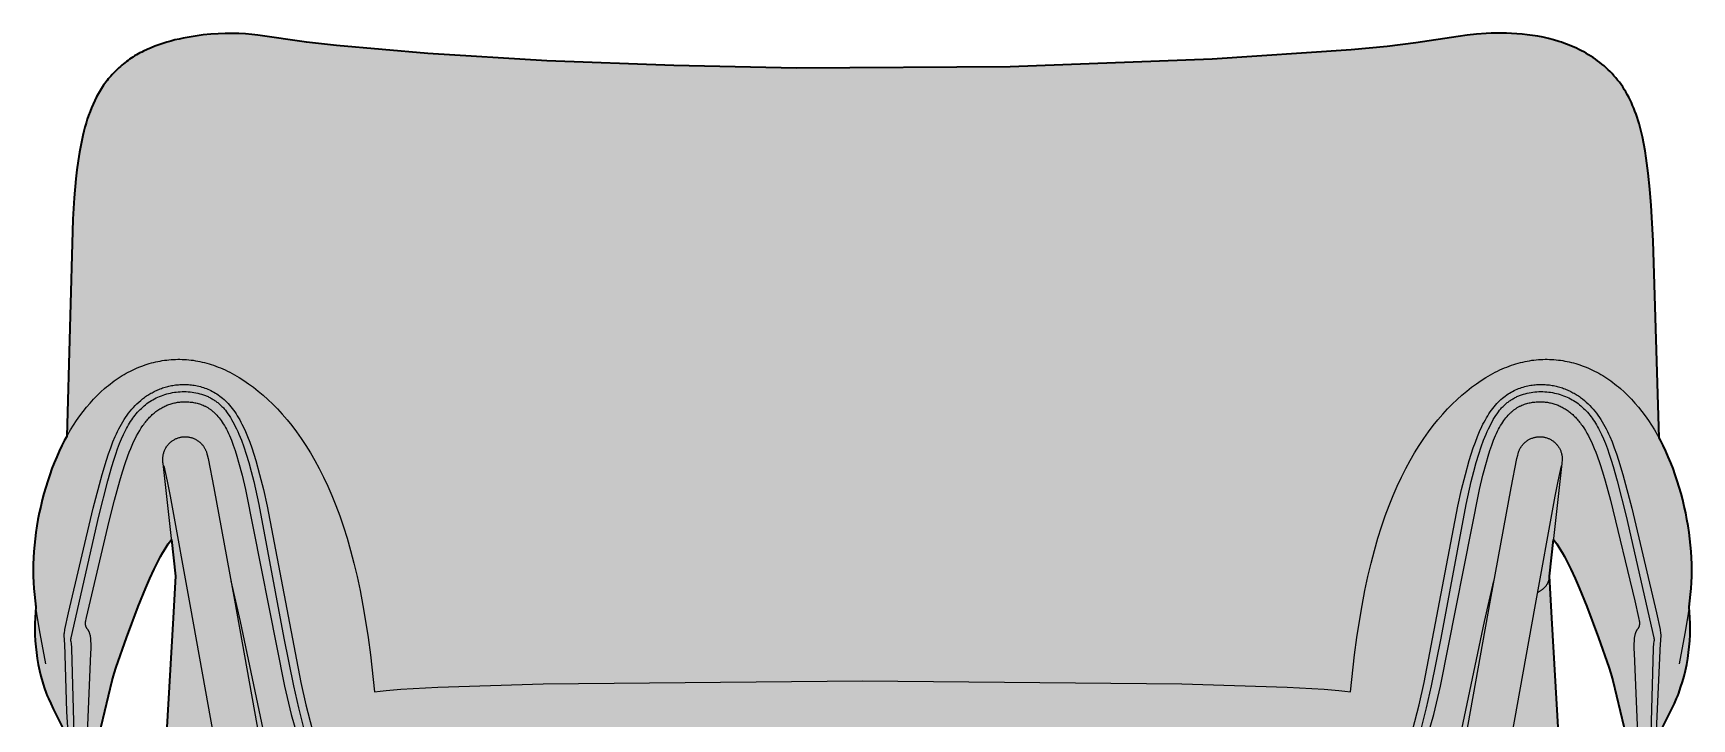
# Model space of a CAD drawing. Header units: millimetres. Extents: x 0 to 2358, y -1186 to 768.
# Drawn here: x 35 to 964, y 384 to 768 of the extents above; entities that cross this region are included whole.
import ezdxf

# ---------------------------------------------------------------- set-up
doc = ezdxf.new("R2010")
doc.units = ezdxf.units.MM
doc.layers.add('Blocks', color=7, linetype='Continuous')
doc.layers.add('Blocks$Fill', color=7, linetype='Continuous', true_color=0xffffff)
doc.layers.add('Blocks$Inner', color=7, linetype='Continuous', lineweight=25, true_color=0x007f00)
doc.layers.add('Blocks$Outline', color=7, linetype='Continuous', lineweight=35, true_color=0xff3f3f)

# ---------------------------------------------------------------- blocks, each defined once
blk = doc.blocks.new('Wrap Lounge Chair Front')
at = {"layer": 'Blocks$Fill'}
h = blk.add_hatch(color=256, dxfattribs=at)
h.paths.add_polyline_path([(114.59, 463.89), (87.6, 0), (112.64, 0), (122.18, 164.5), (140.12, 167.16), (136.31, 0), (161.32, 0), (165.21, 170.87), (499.17, 220.27), (833.14, 170.87), (837.03, 0), (862.03, 0), (858.23, 167.16), (876.16, 164.5), (885.7, 0), (910.74, 0), (885.39, 437.2), (883.75, 463.89), (886.05, 484.47), (887.25, 482.93), (887.86, 482.08), (888.47, 481.2), (889.08, 480.27), (889.69, 479.29), (890.92, 477.24), (892.15, 475.04), (893.38, 472.73), (895.81, 467.82), (898.19, 462.65), (900.48, 457.35), (904.71, 446.96), (911.3, 429.46), (916.97, 413.04), (918.11, 409.42), (919.21, 405.49), (929.51, 362.62), (930.7, 358.19), (931.25, 356.33), (931.54, 355.45), (931.7, 355.02), (931.85, 354.62), (932.02, 354.23), (932.11, 354.04), (932.19, 353.86), (932.28, 353.68), (932.37, 353.51), (932.47, 353.35), (932.56, 353.19), (932.66, 353.04), (932.76, 352.89), (932.81, 352.82), (932.86, 352.76), (932.92, 352.69), (932.97, 352.63), (933.02, 352.56), (933.08, 352.5), (933.13, 352.45), (933.19, 352.39), (933.25, 352.34), (933.3, 352.29), (933.36, 352.24), (933.42, 352.19), (933.48, 352.14), (933.54, 352.1), (933.6, 352.06), (933.66, 352.02), (933.73, 351.99), (933.79, 351.95), (933.85, 351.92), (933.92, 351.89), (933.98, 351.86), (934.05, 351.83), (934.12, 351.81), (934.18, 351.79), (934.25, 351.77), (934.32, 351.75), (934.39, 351.73), (934.46, 351.71), (934.53, 351.7), (934.6, 351.69), (934.67, 351.68), (934.74, 351.67), (934.81, 351.66), (934.89, 351.65), (934.96, 351.65), (935.03, 351.64), (935.11, 351.64), (935.18, 351.64), (935.33, 351.64), (935.48, 351.65), (935.64, 351.66), (935.79, 351.67), (935.94, 351.69), (936.1, 351.71), (936.26, 351.74), (936.57, 351.8), (936.89, 351.87), (938.17, 352.2), (939.41, 352.53), (939.71, 352.62), (940, 352.71), (940.27, 352.81), (940.41, 352.86), (940.54, 352.91), (940.67, 352.97), (940.8, 353.03), (940.92, 353.09), (941.04, 353.15), (941.16, 353.22), (941.27, 353.29), (941.32, 353.32), (941.38, 353.36), (941.43, 353.4), (941.48, 353.43), (941.53, 353.47), (941.58, 353.51), (941.63, 353.55), (941.68, 353.6), (941.73, 353.64), (941.77, 353.68), (941.82, 353.73), (941.86, 353.77), (941.9, 353.82), (941.94, 353.87), (941.98, 353.92), (942.02, 353.97), (942.06, 354.02), (942.09, 354.07), (942.13, 354.12), (942.16, 354.18), (942.19, 354.23), (942.22, 354.29), (942.25, 354.35), (942.28, 354.41), (942.31, 354.47), (942.33, 354.53), (942.36, 354.6), (942.38, 354.66), (942.4, 354.73), (942.42, 354.8), (942.44, 354.87), (942.46, 354.95), (942.5, 355.1), (942.53, 355.26), (942.56, 355.43), (942.59, 355.6), (942.61, 355.79), (942.63, 355.99), (942.67, 356.42), (942.7, 356.89), (943.35, 371.31), (953.72, 392.54), (954.99, 395.45), (955.59, 396.93), (956.17, 398.44), (957.26, 401.53), (958.27, 404.68), (959.17, 407.9), (959.97, 411.16), (960.67, 414.46), (961.26, 417.78), (961.73, 421.12), (962.09, 424.45), (962.34, 427.77), (962.49, 431.06), (962.55, 434.32), (962.53, 437.52), (962.43, 440.66), (962.26, 443.73), (962.03, 446.7), (962.82, 453.65), (963.11, 457.07), (963.32, 460.48), (963.46, 463.87), (963.51, 467.28), (963.48, 470.71), (963.36, 474.17), (963.15, 477.68), (962.86, 481.24), (962.47, 484.83), (962, 488.44), (961.45, 492.08), (960.81, 495.72), (960.1, 499.36), (959.3, 503), (958.43, 506.62), (957.49, 510.21), (956.47, 513.77), (955.38, 517.29), (954.22, 520.76), (953, 524.17), (951.7, 527.51), (950.34, 530.78), (948.92, 533.96), (947.44, 537.06), (945.9, 540.07), (945.18, 541.38), (940.69, 671.63), (939.97, 680.78), (939.09, 689.6), (937.99, 698.07), (937.35, 702.15), (936.62, 706.14), (935.82, 710.01), (934.93, 713.77), (933.95, 717.42), (933.42, 719.19), (932.86, 720.94), (932.28, 722.65), (931.67, 724.33), (931.04, 725.98), (930.37, 727.59), (929.67, 729.18), (928.94, 730.72), (928.18, 732.23), (927.39, 733.71), (926.57, 735.15), (925.71, 736.55), (924.82, 737.92), (923.9, 739.25), (922.95, 740.54), (921.97, 741.81), (920.96, 743.03), (919.93, 744.23), (918.87, 745.39), (917.78, 746.51), (916.67, 747.6), (915.53, 748.66), (914.37, 749.69), (913.19, 750.69), (911.99, 751.65), (910.76, 752.58), (909.52, 753.48), (908.25, 754.35), (906.97, 755.19), (905.67, 756), (904.36, 756.78), (903.03, 757.53), (901.68, 758.25), (900.32, 758.94), (898.95, 759.6), (897.56, 760.23), (896.16, 760.84), (894.76, 761.41), (893.34, 761.96), (891.91, 762.49), (890.48, 762.98), (889.04, 763.45), (886.13, 764.31), (883.21, 765.07), (880.27, 765.74), (877.32, 766.31), (874.36, 766.79), (871.41, 767.19), (868.46, 767.51), (865.52, 767.75), (862.59, 767.93), (859.69, 768.03), (856.81, 768.07), (853.96, 768.05), (851.14, 767.98), (848.37, 767.86), (842.97, 767.47), (837.76, 766.93), (832.6, 766.26), (792.98, 760.67), (772.72, 758.71), (695.02, 753.55), (581.9, 749.21), (462.14, 748.52), (393.45, 749.87), (322.38, 752.61), (255.88, 756.72), (204.69, 761.1), (187.95, 763), (157.18, 767.35), (153.63, 767.66), (149.98, 767.86), (146.23, 767.95), (142.37, 767.93), (138.39, 767.78), (134.27, 767.5), (130.01, 767.07), (125.6, 766.48), (121.09, 765.73), (118.81, 765.28), (116.53, 764.79), (114.24, 764.26), (111.95, 763.67), (109.68, 763.03), (107.42, 762.34), (105.19, 761.59), (102.98, 760.79), (100.81, 759.93), (98.68, 759.01), (96.6, 758.03), (95.58, 757.51), (94.57, 756.98), (93.58, 756.44), (92.6, 755.88), (91.64, 755.3), (90.69, 754.71), (89.76, 754.1), (88.84, 753.48), (87.94, 752.84), (87.06, 752.19), (86.18, 751.52), (85.33, 750.84), (84.49, 750.14), (83.66, 749.43), (82.85, 748.71), (82.05, 747.97), (81.27, 747.21), (80.5, 746.44), (79.75, 745.66), (79.02, 744.87), (78.3, 744.06), (77.59, 743.24), (76.9, 742.4), (76.22, 741.55), (75.56, 740.69), (74.92, 739.81), (74.29, 738.93), (73.68, 738.03), (73.08, 737.11), (72.49, 736.19), (71.93, 735.25), (71.37, 734.3), (70.31, 732.37), (69.31, 730.39), (68.37, 728.36), (67.49, 726.3), (66.66, 724.19), (65.88, 722.04), (65.15, 719.86), (64.47, 717.64), (63.83, 715.4), (63.23, 713.12), (62.68, 710.81), (61.67, 706.12), (60.8, 701.35), (60.03, 696.51), (59.35, 691.6), (58.76, 686.57), (57.78, 675.91), (57.02, 663.98), (53.6, 542.19), (50.9, 537.06), (49.42, 533.96), (48, 530.78), (46.64, 527.51), (45.35, 524.17), (44.12, 520.76), (42.96, 517.29), (41.87, 513.77), (40.86, 510.21), (39.91, 506.62), (39.04, 503), (38.25, 499.36), (37.53, 495.72), (36.9, 492.08), (36.34, 488.44), (35.87, 484.83), (35.49, 481.24), (35.19, 477.68), (34.98, 474.17), (34.86, 470.71), (34.83, 467.28), (34.89, 463.87), (35.02, 460.48), (35.24, 457.07), (35.53, 453.65), (35.89, 450.18), (36.32, 446.7), (35.92, 440.66), (35.82, 437.52), (35.8, 434.32), (35.85, 431.06), (36.01, 427.77), (36.26, 424.45), (36.62, 421.12), (37.09, 417.78), (37.68, 414.46), (38.38, 411.16), (39.18, 407.9), (40.08, 404.68), (41.08, 401.53), (42.18, 398.44), (42.76, 396.93), (43.36, 395.45), (44.63, 392.54), (45.97, 389.69), (54.71, 371.95), (55.71, 355.99), (55.74, 355.79), (55.76, 355.6), (55.78, 355.43), (55.81, 355.26), (55.85, 355.1), (55.88, 354.95), (55.9, 354.87), (55.92, 354.8), (55.94, 354.73), (55.97, 354.66), (55.99, 354.6), (56.01, 354.53), (56.04, 354.47), (56.07, 354.41), (56.09, 354.35), (56.12, 354.29), (56.15, 354.23), (56.19, 354.18), (56.22, 354.12), (56.25, 354.07), (56.29, 354.02), (56.33, 353.97), (56.36, 353.92), (56.4, 353.87), (56.44, 353.82), (56.49, 353.77), (56.53, 353.73), (56.57, 353.68), (56.62, 353.64), (56.67, 353.6), (56.71, 353.55), (56.76, 353.51), (56.81, 353.47), (56.86, 353.43), (56.91, 353.4), (56.97, 353.36), (57.02, 353.32), (57.08, 353.29), (57.19, 353.22), (57.31, 353.15), (57.42, 353.09), (57.55, 353.03), (57.67, 352.97), (57.8, 352.91), (57.94, 352.86), (58.07, 352.81), (58.35, 352.71), (58.64, 352.62), (58.93, 352.53), (60.17, 352.2), (61.45, 351.87), (61.77, 351.8), (62.09, 351.74), (62.25, 351.71), (62.4, 351.69), (62.56, 351.67), (62.71, 351.66), (62.86, 351.65), (63.01, 351.64), (63.16, 351.64), (63.24, 351.64), (63.31, 351.64), (63.39, 351.65), (63.46, 351.65), (63.53, 351.66), (63.6, 351.67), (63.68, 351.68), (63.75, 351.69), (63.82, 351.7), (63.89, 351.71), (63.96, 351.73), (64.03, 351.75), (64.09, 351.77), (64.16, 351.79), (64.23, 351.81), (64.3, 351.83), (64.36, 351.86), (64.43, 351.89), (64.49, 351.92), (64.56, 351.95), (64.62, 351.99), (64.68, 352.02), (64.74, 352.06), (64.8, 352.1), (64.86, 352.14), (64.92, 352.19), (64.98, 352.24), (65.04, 352.29), (65.1, 352.34), (65.16, 352.39), (65.21, 352.45), (65.27, 352.5), (65.32, 352.56), (65.38, 352.63), (65.43, 352.69), (65.48, 352.76), (65.53, 352.82), (65.58, 352.89), (65.69, 353.04), (65.78, 353.19), (65.88, 353.35), (65.97, 353.51), (66.06, 353.68), (66.15, 353.86), (66.24, 354.04), (66.33, 354.23), (66.49, 354.62), (66.65, 355.02), (66.8, 355.45), (67.1, 356.33), (67.64, 358.19), (68.84, 362.62), (79.14, 405.49), (80.24, 409.42), (81.38, 413.04), (87.04, 429.46), (93.64, 446.96), (97.87, 457.35), (100.16, 462.65), (102.54, 467.82), (104.97, 472.73), (106.2, 475.04), (107.42, 477.24), (108.65, 479.29), (109.27, 480.27), (109.88, 481.2), (110.49, 482.08), (111.1, 482.93), (111.7, 483.72), (112.3, 484.47)], flags=0)
h.paths.add_polyline_path([(196.95, 264.98), (198.5, 262.82), (199.29, 261.8), (200.08, 260.83), (200.88, 259.89), (201.68, 258.99), (202.49, 258.13), (203.3, 257.31), (204.11, 256.52), (204.92, 255.76), (205.73, 255.04), (206.54, 254.35), (207.35, 253.69), (208.16, 253.06), (208.97, 252.45), (209.77, 251.88), (210.57, 251.32), (211.37, 250.8), (212.94, 249.81), (214.49, 248.91), (216, 248.09), (217.47, 247.32), (221.61, 245.33), (228.65, 242.08), (230.88, 241.12), (233.19, 240.19), (235.66, 239.27), (238.36, 238.33), (241.38, 237.37), (243.04, 236.87), (244.84, 236.37), (246.81, 235.86), (248.98, 235.37), (251.4, 234.9), (254.1, 234.45), (257.12, 234.04), (260.49, 233.67), (264.25, 233.35), (268.44, 233.09), (273.09, 232.89), (278.23, 232.76), (290.16, 232.76), (304.52, 233.15), (166.16, 212.68), (167.45, 269.34)], flags=0)
h.paths.add_polyline_path([(141.07, 208.97), (124.62, 206.54), (134.71, 380.51), (142.65, 336.03), (142.94, 333.98), (143.05, 333.12), (143.38, 329.82), (143.55, 326.99), (143.64, 324.13), (143.62, 321.23)], flags=0)
h.paths.add_polyline_path([(693.83, 233.15), (720.11, 232.76), (725.26, 232.89), (729.91, 233.09), (734.09, 233.35), (737.85, 233.67), (741.22, 234.04), (744.24, 234.45), (746.94, 234.9), (749.36, 235.37), (751.54, 235.86), (753.51, 236.37), (755.3, 236.87), (756.96, 237.37), (759.99, 238.33), (762.69, 239.27), (765.15, 240.19), (767.46, 241.12), (769.69, 242.08), (776.73, 245.33), (780.87, 247.32), (782.35, 248.09), (783.86, 248.91), (785.41, 249.81), (786.98, 250.8), (787.78, 251.32), (788.58, 251.88), (789.38, 252.45), (790.19, 253.06), (790.99, 253.69), (791.8, 254.35), (792.62, 255.04), (793.43, 255.76), (794.24, 256.52), (795.05, 257.31), (795.86, 258.13), (796.66, 258.99), (797.46, 259.89), (798.26, 260.83), (799.06, 261.8), (799.84, 262.82), (800.62, 263.88), (801.4, 264.98), (830.9, 269.34), (832.19, 212.68)], flags=0)
h.paths.add_polyline_path([(857.28, 208.97), (854.71, 323.15), (854.74, 325.65), (854.85, 328.14), (855.04, 330.63), (855.29, 333.11), (855.62, 335.58), (856.03, 338.04), (863.63, 380.51), (873.72, 206.54)], flags=0)
at = {"layer": 'Blocks$Inner'}
for points in [[(53.6, 542.19), (57.02, 663.98), (57.78, 675.91), (58.76, 686.57), (59.35, 691.6), (60.03, 696.51), (60.8, 701.35), (61.67, 706.12), (62.68, 710.81), (63.23, 713.12), (63.83, 715.4), (64.47, 717.64), (65.15, 719.86), (65.88, 722.04), (66.66, 724.19), (67.49, 726.3), (68.37, 728.36), (69.31, 730.39), (70.31, 732.37), (71.37, 734.3), (71.93, 735.25), (72.49, 736.19), (73.08, 737.11), (73.68, 738.03), (74.29, 738.93), (74.92, 739.81), (75.56, 740.69), (76.22, 741.55), (76.9, 742.4), (77.59, 743.24), (78.3, 744.06), (79.02, 744.87), (79.75, 745.66), (80.5, 746.44), (81.27, 747.21), (82.05, 747.97), (82.85, 748.71), (83.66, 749.43), (84.49, 750.14), (85.33, 750.84), (86.18, 751.52), (87.06, 752.19), (87.94, 752.84), (88.84, 753.48), (89.76, 754.1), (90.69, 754.71), (91.64, 755.3), (92.6, 755.88), (93.58, 756.44), (94.57, 756.98), (95.58, 757.51), (96.6, 758.03), (98.68, 759.01), (100.81, 759.93), (102.98, 760.79), (105.19, 761.59), (107.42, 762.34), (109.68, 763.03), (111.95, 763.67), (114.24, 764.26), (116.53, 764.79), (118.81, 765.28), (121.09, 765.73), (125.6, 766.48), (130.01, 767.07), (134.27, 767.5), (138.39, 767.78), (142.37, 767.93), (146.23, 767.95), (149.98, 767.86), (153.63, 767.66), (157.18, 767.35), (160.66, 766.96), (187.95, 763), (204.69, 761.1), (255.88, 756.72), (322.38, 752.61), (393.45, 749.87), (462.14, 748.52), (581.9, 749.21), (695.02, 753.55), (772.72, 758.71), (792.98, 760.67), (808.99, 762.69), (832.6, 766.26), (837.76, 766.93), (842.97, 767.47), (848.37, 767.86), (851.14, 767.98), (853.96, 768.05), (856.81, 768.07), (859.69, 768.03), (862.59, 767.93), (865.52, 767.75), (868.46, 767.51), (871.41, 767.19), (874.36, 766.79), (877.32, 766.31), (880.27, 765.74), (883.21, 765.07), (886.13, 764.31), (889.04, 763.45), (890.48, 762.98), (891.91, 762.49), (893.34, 761.96), (894.76, 761.41), (896.16, 760.84), (897.56, 760.23), (898.95, 759.6), (900.32, 758.94), (901.68, 758.25), (903.03, 757.53), (904.36, 756.78), (905.67, 756), (906.97, 755.19), (908.25, 754.35), (909.52, 753.48), (910.76, 752.58), (911.99, 751.65), (913.19, 750.69), (914.37, 749.69), (915.53, 748.66), (916.67, 747.6), (917.78, 746.51), (918.87, 745.39), (919.93, 744.23), (920.96, 743.03), (921.97, 741.81), (922.95, 740.54), (923.9, 739.25), (924.82, 737.92), (925.71, 736.55), (926.57, 735.15), (927.39, 733.71), (928.18, 732.23), (928.94, 730.72), (929.67, 729.18), (930.37, 727.59), (931.04, 725.98), (931.67, 724.33), (932.28, 722.65), (932.86, 720.94), (933.42, 719.19), (933.95, 717.42), (934.93, 713.77), (935.82, 710.01), (936.62, 706.14), (937.35, 702.15), (937.99, 698.07), (939.09, 689.6), (939.97, 680.78), (940.69, 671.63), (941.8, 651.73), (945.18, 541.38)], [(41.94, 414.92), (38.69, 431.8), (37.38, 439.43), (36.32, 446.67), (35.89, 450.18), (35.53, 453.65), (35.24, 457.07), (35.02, 460.48), (34.89, 463.87), (34.83, 467.28), (34.86, 470.71), (34.98, 474.17), (35.19, 477.68), (35.49, 481.24), (35.87, 484.83), (36.34, 488.44), (36.9, 492.08), (37.53, 495.72), (38.25, 499.36), (39.04, 503), (39.91, 506.62), (40.86, 510.21), (41.87, 513.77), (42.96, 517.29), (44.12, 520.76), (45.35, 524.17), (46.64, 527.51), (48, 530.78), (49.42, 533.96), (50.9, 537.06), (52.44, 540.07), (54.04, 542.99), (55.69, 545.82), (57.4, 548.57), (59.15, 551.22), (60.96, 553.78), (62.81, 556.25), (64.71, 558.62), (66.66, 560.9), (68.64, 563.08), (70.67, 565.16), (72.73, 567.14), (74.83, 569.03), (75.9, 569.93), (76.97, 570.81), (78.05, 571.67), (79.14, 572.49), (80.23, 573.3), (81.34, 574.07), (82.45, 574.82), (83.57, 575.55), (84.69, 576.25), (85.82, 576.92), (86.96, 577.57), (88.1, 578.2), (89.26, 578.79), (90.41, 579.36), (91.58, 579.91), (92.74, 580.43), (93.92, 580.92), (95.1, 581.39), (96.28, 581.84), (97.47, 582.25), (98.66, 582.64), (99.86, 583.01), (101.06, 583.35), (102.27, 583.66), (103.48, 583.95), (104.69, 584.21), (105.91, 584.45), (107.13, 584.66), (108.35, 584.84), (109.58, 585), (110.81, 585.13), (112.04, 585.23), (113.27, 585.31), (114.5, 585.37), (115.74, 585.39), (116.98, 585.39), (118.22, 585.37), (119.47, 585.32), (120.71, 585.24), (121.96, 585.13), (123.21, 584.99), (124.46, 584.83), (125.72, 584.64), (126.97, 584.41), (128.23, 584.16), (129.5, 583.89), (130.76, 583.58), (132.03, 583.24), (133.3, 582.87), (134.58, 582.47), (135.85, 582.04), (137.13, 581.58), (138.42, 581.08), (139.7, 580.56), (141, 580), (142.29, 579.42), (143.59, 578.79), (144.89, 578.14), (146.19, 577.45), (147.5, 576.73), (148.82, 575.98), (150.13, 575.19), (152.78, 573.51), (155.44, 571.69), (158.12, 569.73), (160.81, 567.62), (163.52, 565.36), (166.22, 562.94), (168.93, 560.35), (171.63, 557.6), (174.32, 554.67), (176.99, 551.55), (179.65, 548.25), (182.29, 544.75), (184.9, 541.06), (187.48, 537.16), (190.02, 533.05), (192.52, 528.72), (194.98, 524.17), (197.39, 519.39), (199.74, 514.38), (202.04, 509.11), (204.27, 503.58), (206.44, 497.76), (208.54, 491.63), (210.57, 485.18), (212.52, 478.4), (214.39, 471.26), (216.17, 463.74), (217.87, 455.83), (219.47, 447.51), (220.98, 438.76), (222.38, 429.57), (223.68, 419.92), (225.95, 399.16), (229.03, 399.55), (232.5, 399.92), (240.63, 400.62), (261.47, 401.86), (320.45, 403.71), (499.17, 405.32), (677.9, 403.71), (736.87, 401.86), (757.72, 400.62), (765.84, 399.92), (769.32, 399.55), (772.39, 399.16), (774.67, 419.92), (775.97, 429.57), (777.37, 438.76), (778.88, 447.51), (780.48, 455.83), (782.17, 463.74), (783.96, 471.26), (785.83, 478.4), (787.78, 485.18), (789.8, 491.63), (791.9, 497.76), (794.07, 503.58), (796.31, 509.11), (798.6, 514.38), (800.96, 519.39), (803.37, 524.17), (805.82, 528.72), (808.33, 533.05), (810.87, 537.16), (813.45, 541.06), (816.06, 544.75), (818.69, 548.25), (821.35, 551.55), (824.03, 554.67), (826.72, 557.6), (829.42, 560.35), (832.13, 562.94), (834.83, 565.36), (837.53, 567.62), (840.22, 569.73), (842.9, 571.69), (845.57, 573.51), (848.21, 575.19), (849.53, 575.98), (850.84, 576.73), (852.15, 577.45), (853.46, 578.14), (854.76, 578.79), (856.06, 579.42), (857.35, 580), (858.64, 580.56), (859.93, 581.08), (861.21, 581.58), (862.49, 582.04), (863.77, 582.47), (865.05, 582.87), (866.32, 583.24), (867.58, 583.58), (868.85, 583.89), (870.11, 584.16), (871.37, 584.41), (872.63, 584.64), (873.89, 584.83), (875.14, 584.99), (876.39, 585.13), (877.64, 585.24), (878.88, 585.32), (880.12, 585.37), (881.37, 585.39), (882.6, 585.39), (883.84, 585.37), (885.08, 585.31), (886.31, 585.23), (887.54, 585.13), (888.77, 585), (890, 584.84), (891.22, 584.66), (892.44, 584.45), (893.66, 584.21), (894.87, 583.95), (896.08, 583.66), (897.28, 583.35), (898.49, 583.01), (899.68, 582.64), (900.88, 582.25), (902.07, 581.84), (903.25, 581.39), (904.43, 580.92), (905.6, 580.43), (906.77, 579.91), (907.93, 579.36), (909.09, 578.79), (910.24, 578.2), (911.39, 577.57), (912.52, 576.92), (913.66, 576.25), (914.78, 575.55), (915.9, 574.82), (917.01, 574.07), (918.11, 573.3), (919.21, 572.49), (920.3, 571.67), (921.38, 570.81), (922.45, 569.93), (923.51, 569.03), (925.61, 567.14), (927.68, 565.16), (929.7, 563.08), (931.69, 560.9), (933.63, 558.62), (935.53, 556.25), (937.39, 553.78), (939.19, 551.22), (940.95, 548.57), (942.65, 545.82), (944.31, 542.99), (945.9, 540.07), (947.44, 537.06), (948.92, 533.96), (950.34, 530.78), (951.7, 527.51), (953, 524.17), (954.22, 520.76), (955.38, 517.29), (956.47, 513.77), (957.49, 510.21), (958.43, 506.62), (959.3, 503), (960.1, 499.36), (960.81, 495.72), (961.45, 492.08), (962, 488.44), (962.47, 484.83), (962.86, 481.24), (963.15, 477.68), (963.36, 474.17), (963.48, 470.71), (963.51, 467.28), (963.46, 463.87), (963.32, 460.48), (963.11, 457.07), (962.82, 453.65), (962.46, 450.18), (962.03, 446.67), (960.96, 439.43), (959.66, 431.8), (956.41, 414.92)], [(112.3, 484.47), (111.7, 483.72), (111.1, 482.93), (110.49, 482.08), (109.88, 481.2), (109.27, 480.27), (108.65, 479.29), (107.42, 477.24), (106.2, 475.04), (104.97, 472.73), (102.54, 467.82), (100.16, 462.65), (97.87, 457.35), (93.64, 446.96), (87.04, 429.46), (81.38, 413.04), (80.24, 409.42), (79.14, 405.49), (68.84, 362.62)], [(55.68, 356.42), (53.7, 388.05), (52.52, 426.14), (52.44, 427.52), (52.3, 429.18), (52.27, 429.6), (52.25, 430.05), (52.24, 430.52), (52.24, 431), (52.25, 431.25), (52.26, 431.51), (52.28, 431.77), (52.31, 432.03), (52.34, 432.31), (52.37, 432.6), (52.48, 433.26), (52.63, 434.09), (54.67, 443.4), (68.37, 502.05), (73.44, 520.84), (75.85, 528.83), (77.04, 532.47), (78.25, 535.89), (79.48, 539.13), (80.76, 542.18), (81.42, 543.64), (82.1, 545.06), (82.79, 546.45), (83.51, 547.81), (84.24, 549.13), (85, 550.42), (85.78, 551.67), (86.58, 552.89), (87.41, 554.08), (88.27, 555.24), (89.15, 556.36), (90.05, 557.45), (90.99, 558.5), (91.95, 559.52), (92.94, 560.5), (93.96, 561.45), (95.02, 562.36), (96.1, 563.23), (97.22, 564.07), (97.79, 564.48), (98.37, 564.87), (98.95, 565.26), (99.55, 565.64), (100.15, 566.01), (100.76, 566.36), (101.38, 566.71), (102.01, 567.05), (102.65, 567.38), (103.29, 567.69), (103.94, 568), (104.6, 568.29), (105.27, 568.57), (105.94, 568.84), (106.62, 569.09), (107.31, 569.34), (108.01, 569.57), (108.71, 569.79), (109.43, 569.99), (110.14, 570.18), (110.87, 570.36), (111.6, 570.52), (112.34, 570.67), (113.09, 570.8), (113.84, 570.92), (114.6, 571.02), (115.37, 571.11), (116.14, 571.18), (116.92, 571.23), (117.71, 571.27), (118.5, 571.29), (119.3, 571.3), (120.11, 571.29), (120.92, 571.26), (121.74, 571.21), (122.56, 571.15), (123.39, 571.06), (124.22, 570.96), (125.06, 570.83), (125.89, 570.69), (126.74, 570.52), (127.58, 570.33), (128.43, 570.11), (129.27, 569.87), (130.12, 569.61), (130.97, 569.32), (131.81, 569), (132.66, 568.66), (133.5, 568.29), (134.34, 567.89), (135.18, 567.46), (136.01, 567), (136.84, 566.5), (137.67, 565.98), (138.49, 565.42), (139.3, 564.83), (140.11, 564.21), (140.91, 563.55), (141.7, 562.86), (142.49, 562.13), (143.27, 561.36), (144.03, 560.56), (144.79, 559.71), (145.54, 558.83), (146.27, 557.91), (147, 556.94), (147.71, 555.94), (148.41, 554.89), (149.1, 553.8), (149.78, 552.67), (150.45, 551.5), (151.11, 550.28), (151.75, 549.03), (152.39, 547.72), (153.64, 544.99), (154.86, 542.09), (156.05, 539.01), (157.2, 535.75), (158.34, 532.31), (159.45, 528.7), (161.62, 520.92), (163.74, 512.4), (165.84, 503.13), (184.66, 404.48), (187.53, 391.89), (194.59, 364.58)], [(803.76, 364.58), (810.82, 391.89), (813.69, 404.48), (832.51, 503.13), (834.6, 512.4), (836.72, 520.92), (838.9, 528.7), (840.01, 532.31), (841.14, 535.75), (842.3, 539.01), (843.49, 542.09), (844.7, 544.99), (845.95, 547.72), (846.59, 549.03), (847.24, 550.28), (847.9, 551.5), (848.57, 552.67), (849.25, 553.8), (849.93, 554.89), (850.64, 555.94), (851.35, 556.94), (852.07, 557.91), (852.81, 558.83), (853.56, 559.71), (854.31, 560.56), (855.08, 561.36), (855.86, 562.13), (856.64, 562.86), (857.44, 563.55), (858.24, 564.21), (859.04, 564.83), (859.86, 565.42), (860.68, 565.98), (861.5, 566.5), (862.33, 567), (863.17, 567.46), (864, 567.89), (864.85, 568.29), (865.69, 568.66), (866.53, 569), (867.38, 569.32), (868.23, 569.61), (869.07, 569.87), (869.92, 570.11), (870.77, 570.33), (871.61, 570.52), (872.45, 570.69), (873.29, 570.83), (874.13, 570.96), (874.96, 571.06), (875.79, 571.15), (876.61, 571.21), (877.43, 571.26), (878.24, 571.29), (879.04, 571.3), (879.84, 571.29), (880.64, 571.27), (881.42, 571.23), (882.2, 571.18), (882.98, 571.11), (883.74, 571.02), (884.5, 570.92), (885.26, 570.8), (886, 570.67), (886.74, 570.52), (887.48, 570.36), (888.2, 570.18), (888.92, 569.99), (889.63, 569.79), (890.34, 569.57), (891.03, 569.34), (891.72, 569.09), (892.4, 568.84), (893.08, 568.57), (893.75, 568.29), (894.41, 568), (895.06, 567.69), (895.7, 567.38), (896.34, 567.05), (896.96, 566.71), (897.58, 566.36), (898.2, 566.01), (898.8, 565.64), (899.39, 565.26), (899.98, 564.87), (900.56, 564.48), (901.13, 564.07), (902.25, 563.23), (903.33, 562.36), (904.38, 561.45), (905.4, 560.5), (906.39, 559.52), (907.36, 558.5), (908.29, 557.45), (909.2, 556.36), (910.08, 555.24), (910.93, 554.08), (911.76, 552.89), (912.57, 551.67), (913.35, 550.42), (914.1, 549.13), (914.84, 547.81), (915.55, 546.45), (916.25, 545.06), (916.92, 543.64), (917.58, 542.18), (918.86, 539.13), (920.1, 535.89), (921.31, 532.47), (922.5, 528.83), (924.91, 520.84), (929.97, 502.05), (943.68, 443.4), (945.71, 434.09), (945.87, 433.26), (945.97, 432.6), (946.01, 432.31), (946.04, 432.03), (946.06, 431.77), (946.08, 431.51), (946.1, 431.25), (946.1, 431), (946.11, 430.52), (946.1, 430.05), (946.08, 429.6), (946.05, 429.18), (945.9, 427.52), (945.82, 426.14), (942.7, 356.89)], [(929.51, 362.62), (919.21, 405.49), (918.11, 409.42), (916.97, 413.04), (911.3, 429.46), (904.71, 446.96), (900.48, 457.35), (898.19, 462.65), (895.81, 467.82), (893.38, 472.73), (892.15, 475.04), (890.92, 477.24), (889.69, 479.29), (889.08, 480.27), (888.47, 481.2), (887.86, 482.08), (887.25, 482.93), (886.65, 483.72), (886.05, 484.47)], [(57.8, 375.84), (56.48, 423.47), (56.42, 424.65), (56.38, 425.12), (56.34, 425.52), (56.3, 425.86), (56.26, 426.16), (56.05, 427.36), (56.01, 427.58), (55.99, 427.79), (55.98, 427.9), (55.97, 428), (55.96, 428.11), (55.96, 428.22), (55.96, 428.32), (55.97, 428.43), (55.97, 428.54), (55.98, 428.65), (56, 428.76), (56.01, 428.88), (56.03, 429), (56.05, 429.12), (56.11, 429.38), (71.57, 497.49), (76.56, 517.28), (78.84, 525.32), (79.95, 528.92), (81.04, 532.25), (82.11, 535.34), (83.19, 538.19), (84.27, 540.83), (85.37, 543.27), (85.92, 544.43), (86.48, 545.55), (87.05, 546.62), (87.62, 547.66), (88.2, 548.66), (88.79, 549.64), (89.39, 550.58), (90.01, 551.5), (90.63, 552.39), (91.27, 553.26), (91.92, 554.1), (92.59, 554.91), (93.27, 555.71), (93.96, 556.47), (94.67, 557.22), (95.4, 557.93), (96.15, 558.63), (96.91, 559.3), (97.69, 559.94), (98.49, 560.56), (99.31, 561.15), (100.15, 561.72), (101.01, 562.27), (101.89, 562.79), (102.8, 563.28), (103.72, 563.75), (104.67, 564.2), (105.63, 564.61), (106.61, 565), (107.61, 565.36), (108.63, 565.7), (109.65, 566), (110.69, 566.27), (111.75, 566.51), (112.81, 566.73), (113.89, 566.91), (114.97, 567.05), (116.06, 567.17), (117.15, 567.25), (118.26, 567.29), (119.36, 567.3), (120.47, 567.28), (121.58, 567.22), (122.68, 567.12), (123.78, 566.99), (124.88, 566.83), (125.97, 566.63), (127.05, 566.39), (128.12, 566.12), (129.17, 565.82), (129.69, 565.65), (130.21, 565.48), (130.72, 565.3), (131.23, 565.1), (131.73, 564.9), (132.23, 564.69), (132.72, 564.48), (133.21, 564.25), (133.69, 564.01), (134.17, 563.77), (134.63, 563.52), (135.1, 563.25), (135.55, 562.98), (136, 562.7), (136.44, 562.42), (136.88, 562.12), (137.31, 561.81), (137.73, 561.49), (138.15, 561.17), (138.56, 560.83), (138.97, 560.48), (139.37, 560.12), (139.77, 559.75), (140.16, 559.37), (140.55, 558.98), (140.94, 558.58), (141.32, 558.16), (141.69, 557.74), (142.06, 557.3), (142.43, 556.85), (143.16, 555.91), (143.88, 554.92), (144.58, 553.88), (145.28, 552.78), (145.97, 551.63), (146.66, 550.42), (147.34, 549.15), (148.02, 547.82), (148.7, 546.42), (149.37, 544.95), (150.05, 543.41), (150.72, 541.78), (151.4, 540.06), (152.76, 536.34), (154.12, 532.21), (155.5, 527.62), (156.9, 522.53), (158.32, 516.9), (161.22, 504.01), (175.23, 429.28), (180.53, 402.55), (183.33, 390.29), (186.16, 379)], [(812.19, 379), (815.01, 390.29), (817.81, 402.55), (823.11, 429.28), (837.13, 504.01), (840.03, 516.9), (841.45, 522.53), (842.84, 527.62), (844.22, 532.21), (845.59, 536.34), (846.95, 540.06), (847.62, 541.78), (848.3, 543.41), (848.97, 544.95), (849.65, 546.42), (850.33, 547.82), (851.01, 549.15), (851.69, 550.42), (852.37, 551.63), (853.06, 552.78), (853.76, 553.88), (854.47, 554.92), (855.18, 555.91), (855.91, 556.85), (856.28, 557.3), (856.65, 557.74), (857.03, 558.16), (857.41, 558.58), (857.79, 558.98), (858.18, 559.37), (858.58, 559.75), (858.97, 560.12), (859.38, 560.48), (859.78, 560.83), (860.2, 561.17), (860.61, 561.49), (861.04, 561.81), (861.47, 562.12), (861.9, 562.42), (862.35, 562.7), (862.79, 562.98), (863.25, 563.25), (863.71, 563.52), (864.18, 563.77), (864.66, 564.01), (865.14, 564.25), (865.62, 564.48), (866.12, 564.69), (866.61, 564.9), (867.12, 565.1), (867.63, 565.3), (868.14, 565.48), (868.66, 565.65), (869.18, 565.82), (870.23, 566.12), (871.3, 566.39), (872.38, 566.63), (873.47, 566.83), (874.56, 566.99), (875.66, 567.12), (876.77, 567.22), (877.88, 567.28), (878.98, 567.3), (880.09, 567.29), (881.19, 567.25), (882.29, 567.17), (883.38, 567.05), (884.46, 566.91), (885.53, 566.73), (886.6, 566.51), (887.65, 566.27), (888.69, 566), (889.72, 565.7), (890.73, 565.36), (891.73, 565), (892.71, 564.61), (893.68, 564.2), (894.62, 563.75), (895.55, 563.28), (896.45, 562.79), (897.34, 562.27), (898.2, 561.72), (899.04, 561.15), (899.86, 560.56), (900.66, 559.94), (901.44, 559.3), (902.2, 558.63), (902.95, 557.93), (903.67, 557.22), (904.38, 556.47), (905.08, 555.71), (905.76, 554.91), (906.42, 554.1), (907.08, 553.26), (907.71, 552.39), (908.34, 551.5), (908.95, 550.58), (909.55, 549.64), (910.15, 548.66), (910.73, 547.66), (911.3, 546.62), (911.87, 545.55), (912.43, 544.43), (912.98, 543.27), (914.07, 540.83), (915.15, 538.19), (916.23, 535.34), (917.31, 532.25), (918.4, 528.92), (919.5, 525.32), (921.78, 517.28), (926.77, 497.49), (942.24, 429.38), (942.29, 429.12), (942.32, 429), (942.33, 428.88), (942.35, 428.76), (942.36, 428.65), (942.37, 428.54), (942.38, 428.43), (942.38, 428.32), (942.38, 428.22), (942.38, 428.11), (942.38, 428), (942.37, 427.9), (942.36, 427.79), (942.33, 427.58), (942.3, 427.36), (942.09, 426.16), (942.05, 425.86), (942.01, 425.52), (941.97, 425.12), (941.93, 424.65), (941.86, 423.47), (940.54, 375.84)], [(65.25, 375.74), (67.2, 420.76), (67.26, 423.25), (67.26, 425.44), (67.24, 426.44), (67.21, 427.35), (67.16, 428.2), (67.09, 428.98), (67.05, 429.34), (67, 429.69), (66.95, 430.01), (66.9, 430.33), (66.84, 430.62), (66.78, 430.91), (66.71, 431.17), (66.65, 431.43), (66.58, 431.67), (66.51, 431.9), (66.43, 432.11), (66.36, 432.32), (66.28, 432.51), (66.2, 432.7), (66.12, 432.87), (66.04, 433.03), (65.96, 433.19), (65.87, 433.34), (65.79, 433.48), (65.71, 433.61), (65.63, 433.74), (65.55, 433.86), (64.95, 434.7), (64.88, 434.79), (64.82, 434.89), (64.76, 434.98), (64.71, 435.08), (64.66, 435.18), (64.61, 435.27), (64.56, 435.37), (64.52, 435.47), (64.48, 435.57), (64.44, 435.67), (64.41, 435.77), (64.38, 435.87), (64.35, 435.97), (64.32, 436.07), (64.3, 436.17), (64.28, 436.27), (64.26, 436.37), (64.24, 436.47), (64.22, 436.57), (64.21, 436.67), (64.2, 436.77), (64.19, 436.87), (64.17, 437.08), (64.17, 437.28), (64.16, 437.49), (64.17, 437.69), (64.17, 437.9), (64.18, 438.1), (64.2, 438.31), (64.22, 438.53), (64.25, 438.77), (64.29, 439.06), (64.42, 439.79), (64.63, 440.83), (77.46, 494.75), (80.44, 506.53), (83.38, 517.33), (84.85, 522.31), (86.35, 527.01), (87.88, 531.38), (88.65, 533.45), (89.44, 535.43), (90.24, 537.33), (91.06, 539.14), (91.89, 540.86), (92.73, 542.51), (93.58, 544.07), (94.46, 545.56), (95.34, 546.97), (96.25, 548.31), (96.71, 548.95), (97.17, 549.57), (97.64, 550.17), (98.11, 550.76), (98.58, 551.33), (99.06, 551.88), (99.55, 552.42), (100.04, 552.94), (100.53, 553.44), (101.03, 553.93), (101.54, 554.4), (102.05, 554.85), (102.56, 555.29), (103.08, 555.72), (103.6, 556.12), (104.13, 556.52), (104.67, 556.9), (105.21, 557.26), (105.75, 557.61), (106.3, 557.94), (106.86, 558.26), (107.42, 558.57), (107.99, 558.86), (108.55, 559.14), (109.13, 559.4), (109.71, 559.65), (110.29, 559.88), (110.88, 560.1), (111.47, 560.3), (112.06, 560.49), (112.66, 560.66), (113.27, 560.82), (113.87, 560.97), (114.48, 561.1), (115.1, 561.21), (115.71, 561.31), (116.33, 561.4), (116.96, 561.47), (117.59, 561.53), (118.22, 561.57), (118.85, 561.6), (119.48, 561.62), (120.12, 561.62), (120.76, 561.6), (121.41, 561.57), (122.05, 561.53), (122.7, 561.47), (123.35, 561.4), (124, 561.32), (124.66, 561.21), (125.31, 561.1), (125.97, 560.96), (126.63, 560.8), (127.29, 560.63), (127.95, 560.43), (128.61, 560.21), (129.26, 559.97), (129.92, 559.7), (130.58, 559.4), (130.91, 559.25), (131.23, 559.08), (131.56, 558.91), (131.89, 558.73), (132.22, 558.54), (132.54, 558.35), (132.87, 558.15), (133.19, 557.94), (133.52, 557.72), (133.84, 557.5), (134.16, 557.26), (134.48, 557.02), (134.8, 556.77), (135.12, 556.51), (135.44, 556.24), (135.76, 555.96), (136.08, 555.67), (136.4, 555.38), (137.03, 554.76), (137.65, 554.1), (138.27, 553.4), (138.89, 552.65), (139.5, 551.87), (140.11, 551.04), (140.71, 550.16), (141.3, 549.24), (141.89, 548.28), (142.47, 547.26), (143.04, 546.19), (143.6, 545.08), (144.16, 543.91), (144.71, 542.69), (145.25, 541.42), (145.79, 540.09), (146.85, 537.3), (147.88, 534.31), (148.89, 531.14), (149.88, 527.77), (151.82, 520.51), (153.73, 512.56), (175.53, 402.31), (179.37, 386.49), (182.96, 373.6)], [(815.38, 373.6), (818.98, 386.49), (822.81, 402.31), (844.62, 512.56), (846.52, 520.51), (848.47, 527.77), (849.46, 531.14), (850.47, 534.31), (851.5, 537.3), (852.56, 540.09), (853.09, 541.42), (853.63, 542.69), (854.18, 543.91), (854.74, 545.08), (855.31, 546.19), (855.88, 547.26), (856.46, 548.28), (857.05, 549.24), (857.64, 550.16), (858.24, 551.04), (858.84, 551.87), (859.46, 552.65), (860.07, 553.4), (860.69, 554.1), (861.32, 554.76), (861.95, 555.38), (862.27, 555.67), (862.58, 555.96), (862.9, 556.24), (863.22, 556.51), (863.54, 556.77), (863.86, 557.02), (864.19, 557.26), (864.51, 557.5), (864.83, 557.72), (865.16, 557.94), (865.48, 558.15), (865.81, 558.35), (866.13, 558.54), (866.46, 558.73), (866.78, 558.91), (867.11, 559.08), (867.44, 559.25), (867.77, 559.4), (868.42, 559.7), (869.08, 559.97), (869.74, 560.21), (870.4, 560.43), (871.06, 560.63), (871.72, 560.8), (872.37, 560.96), (873.03, 561.1), (873.69, 561.21), (874.34, 561.32), (874.99, 561.4), (875.65, 561.47), (876.29, 561.53), (876.94, 561.57), (877.58, 561.6), (878.22, 561.62), (878.86, 561.62), (879.5, 561.6), (880.13, 561.57), (880.76, 561.53), (881.39, 561.47), (882.01, 561.4), (882.63, 561.31), (883.25, 561.21), (883.86, 561.1), (884.47, 560.97), (885.08, 560.82), (885.68, 560.66), (886.28, 560.49), (886.88, 560.3), (887.47, 560.1), (888.06, 559.88), (888.64, 559.65), (889.22, 559.4), (889.79, 559.14), (890.36, 558.86), (890.93, 558.57), (891.49, 558.26), (892.04, 557.94), (892.59, 557.61), (893.14, 557.26), (893.68, 556.9), (894.21, 556.52), (894.74, 556.12), (895.27, 555.72), (895.79, 555.29), (896.3, 554.85), (896.81, 554.4), (897.31, 553.93), (897.81, 553.44), (898.31, 552.94), (898.8, 552.42), (899.28, 551.88), (899.76, 551.33), (900.24, 550.76), (900.71, 550.17), (901.18, 549.57), (901.64, 548.95), (902.1, 548.31), (903, 546.97), (903.89, 545.56), (904.76, 544.07), (905.62, 542.51), (906.46, 540.86), (907.29, 539.14), (908.1, 537.33), (908.9, 535.43), (909.69, 533.45), (910.47, 531.38), (912, 527.01), (913.49, 522.31), (914.97, 517.33), (917.91, 506.53), (931.6, 450.09), (933.71, 440.83), (933.92, 439.79), (934.05, 439.06), (934.1, 438.77), (934.13, 438.53), (934.15, 438.31), (934.16, 438.1), (934.17, 437.9), (934.18, 437.69), (934.18, 437.49), (934.18, 437.28), (934.17, 437.08), (934.16, 436.87), (934.15, 436.77), (934.14, 436.67), (934.12, 436.57), (934.11, 436.47), (934.09, 436.37), (934.07, 436.27), (934.05, 436.17), (934.02, 436.07), (934, 435.97), (933.97, 435.87), (933.94, 435.77), (933.9, 435.67), (933.87, 435.57), (933.83, 435.47), (933.78, 435.37), (933.74, 435.27), (933.69, 435.18), (933.64, 435.08), (933.58, 434.98), (933.52, 434.89), (933.46, 434.79), (933.4, 434.7), (932.8, 433.86), (932.72, 433.74), (932.64, 433.61), (932.55, 433.48), (932.47, 433.34), (932.39, 433.19), (932.31, 433.03), (932.23, 432.87), (932.15, 432.7), (932.07, 432.51), (931.99, 432.32), (931.92, 432.11), (931.84, 431.9), (931.77, 431.67), (931.7, 431.43), (931.63, 431.17), (931.57, 430.91), (931.51, 430.62), (931.45, 430.33), (931.4, 430.01), (931.35, 429.69), (931.3, 429.34), (931.26, 428.98), (931.19, 428.2), (931.14, 427.35), (931.1, 426.44), (931.08, 425.44), (931.09, 423.25), (931.14, 420.76), (933.09, 375.74)], [(114.64, 464.69), (114.63, 464.43), (114.63, 464.17), (114.63, 463.91), (114.64, 463.65), (114.66, 463.39), (114.68, 463.13), (107.55, 527.1), (107.49, 527.55), (107.44, 528), (107.41, 528.46), (107.39, 528.92), (107.39, 529.37), (107.41, 529.83), (107.44, 530.28), (107.48, 530.74), (107.54, 531.19), (107.62, 531.64), (107.71, 532.09), (107.82, 532.53), (107.94, 532.97), (108.07, 533.41), (108.22, 533.84), (108.39, 534.27), (108.57, 534.69), (108.76, 535.1), (108.97, 535.51), (109.19, 535.91), (109.42, 536.3), (109.67, 536.68), (109.92, 537.03), (110.18, 537.37), (110.45, 537.69), (110.74, 538.01), (111.03, 538.32), (111.34, 538.62), (111.65, 538.91), (111.98, 539.18), (112.31, 539.45), (112.66, 539.7), (113.01, 539.95), (113.37, 540.18), (113.74, 540.39), (114.11, 540.6), (114.5, 540.79), (114.88, 540.97), (115.28, 541.13), (115.68, 541.29), (116.08, 541.42), (116.49, 541.55), (116.9, 541.66), (117.32, 541.76), (117.74, 541.84), (118.16, 541.9), (118.58, 541.96), (119.01, 542), (119.44, 542.02), (119.86, 542.03), (120.29, 542.02), (120.72, 542), (121.14, 541.97), (121.57, 541.92), (121.99, 541.86), (122.41, 541.78), (122.83, 541.69), (123.24, 541.58), (123.65, 541.46), (124.06, 541.33), (124.46, 541.18), (124.85, 541.02), (125.24, 540.84), (125.63, 540.65), (126, 540.45), (126.37, 540.24), (126.74, 540.01), (127.09, 539.77), (127.44, 539.52), (127.78, 539.25), (128.11, 538.98), (128.43, 538.69), (128.75, 538.39), (129.05, 538.08), (129.33, 537.76), (129.61, 537.44), (129.74, 537.27), (129.88, 537.1), (130.13, 536.76), (130.37, 536.41), (130.59, 536.07), (130.79, 535.72), (130.98, 535.39), (131.14, 535.08), (131.28, 534.78), (131.41, 534.5), (131.52, 534.24), (131.62, 534.01), (131.8, 533.52), (131.88, 533.29), (132, 532.89), (132.13, 532.44), (132.3, 531.83), (132.77, 529.78), (136.03, 513.4), (147.59, 450.41), (166.93, 342.45)], [(890.3, 525.74), (888.5, 517.24), (886.87, 508.71), (875.36, 446.01), (856.03, 338.04)], [(831.42, 342.45), (850.76, 450.41), (862.31, 513.4), (865.57, 529.78), (866.03, 531.75), (866.21, 532.44), (866.3, 532.76), (866.42, 533.14), (866.55, 533.53), (866.64, 533.77), (866.74, 534.04), (866.9, 534.41), (866.99, 534.62), (867.09, 534.85), (867.27, 535.2), (867.47, 535.57), (867.57, 535.76), (867.69, 535.95), (867.81, 536.15), (867.94, 536.35), (868.18, 536.71), (868.44, 537.06), (868.7, 537.4), (868.98, 537.73), (869.27, 538.05), (869.42, 538.21), (869.58, 538.37), (869.88, 538.66), (870.2, 538.95), (870.53, 539.22), (870.86, 539.49), (871.21, 539.74), (871.56, 539.98), (871.92, 540.21), (872.29, 540.42), (872.67, 540.63), (873.05, 540.82), (873.44, 540.99), (873.84, 541.16), (874.24, 541.31), (874.64, 541.44), (875.05, 541.57), (875.46, 541.67), (875.88, 541.77), (876.3, 541.85), (876.72, 541.91), (877.15, 541.96), (877.57, 542), (878, 542.02), (878.43, 542.03), (878.79, 542.02), (879.16, 542.01), (879.52, 541.98), (879.89, 541.94), (880.25, 541.9), (880.61, 541.84), (881.02, 541.76), (881.43, 541.66), (881.84, 541.55), (882.25, 541.43), (882.65, 541.29), (883.04, 541.14), (883.43, 540.98), (883.82, 540.81), (884.2, 540.62), (884.57, 540.42), (884.93, 540.2), (885.29, 539.98), (885.64, 539.74), (885.98, 539.49), (886.31, 539.23), (886.64, 538.96), (886.95, 538.67), (887.25, 538.38), (887.55, 538.08), (887.83, 537.76), (888.11, 537.44), (888.38, 537.1), (888.63, 536.75), (888.88, 536.39), (889.11, 536.02), (889.33, 535.64), (889.54, 535.26), (889.73, 534.86), (889.91, 534.47), (890.08, 534.06), (890.23, 533.65), (890.37, 533.24), (890.49, 532.82), (890.6, 532.4), (890.7, 531.97), (890.78, 531.54), (890.84, 531.11), (890.89, 530.68), (890.92, 530.25), (890.94, 529.81), (890.95, 529.37), (890.8, 527.1), (883.67, 463.13), (883.64, 462.9), (883.6, 462.67), (883.57, 462.46), (883.52, 462.25), (883.48, 462.03), (883.42, 461.83), (883.37, 461.63), (883.33, 461.49), (883.24, 461.2), (883.15, 460.97), (883.07, 460.74), (882.97, 460.52), (882.88, 460.3), (882.78, 460.09), (882.67, 459.88), (882.59, 459.73), (882.44, 459.45), (882.3, 459.22), (882.16, 459), (882.02, 458.79), (881.87, 458.58), (881.72, 458.37), (881.56, 458.17), (881.44, 458.03), (881.21, 457.76), (881.02, 457.55), (880.82, 457.34), (880.62, 457.14), (880.41, 456.95), (880.2, 456.76), (879.98, 456.57), (879.82, 456.44), (879.52, 456.2), (879.26, 456.02), (879, 455.84), (878.74, 455.67), (878.47, 455.5), (878.2, 455.34), (877.93, 455.19), (877.69, 455.06), (877.29, 454.87), (876.93, 454.7)], [(108.05, 525.74), (109.84, 517.24), (111.48, 508.71), (122.98, 446.02), (142.31, 338.06)], [(122.18, 164.5), (112.64, 0), (87.6, 0), (112.96, 437.2), (114.64, 464.61)], [(883.67, 463.13), (883.69, 463.38), (883.71, 463.64), (883.72, 463.9), (883.72, 464.16), (883.72, 464.42), (883.7, 464.68), (885.39, 437.2), (910.74, 0), (885.7, 0), (876.03, 166.82)], [(178.82, 309.33), (171.8, 339.26), (150.94, 438.64), (145.63, 461.3)], [(819.52, 309.33), (826.55, 339.26), (847.41, 438.64), (852.71, 461.3)], [(54.74, 371.87), (53.26, 375.11), (45.97, 389.69), (44.63, 392.54), (43.36, 395.45), (42.76, 396.93), (42.18, 398.44), (41.08, 401.53), (40.08, 404.68), (39.18, 407.9), (38.38, 411.16), (37.68, 414.46), (37.09, 417.78), (36.62, 421.12), (36.26, 424.45), (36.01, 427.77), (35.85, 431.06), (35.8, 434.32), (35.82, 437.52), (35.92, 440.66), (36.09, 443.73), (36.32, 446.7)], [(943.35, 371.31), (945.08, 375.11), (952.38, 389.69), (953.72, 392.54), (954.99, 395.45), (955.59, 396.93), (956.17, 398.44), (957.26, 401.53), (958.27, 404.68), (959.17, 407.9), (959.97, 411.16), (960.67, 414.46), (961.26, 417.78), (961.73, 421.12), (962.09, 424.45), (962.34, 427.77), (962.49, 431.06), (962.55, 434.32), (962.53, 437.52), (962.43, 440.66), (962.26, 443.73), (962.03, 446.7)]]:
    blk.add_lwpolyline(points, dxfattribs=at)
at = {"layer": 'Blocks$Outline'}
for points in [[(945.18, 541.38), (941.8, 651.73), (940.69, 671.63), (939.97, 680.78), (939.09, 689.6), (937.99, 698.07), (937.35, 702.15), (936.62, 706.14), (935.82, 710.01), (934.93, 713.77), (933.95, 717.42), (933.42, 719.19), (932.86, 720.94), (932.28, 722.65), (931.67, 724.33), (931.04, 725.98), (930.37, 727.59), (929.67, 729.18), (928.94, 730.72), (928.18, 732.23), (927.39, 733.71), (926.57, 735.15), (925.71, 736.55), (924.82, 737.92), (923.9, 739.25), (922.95, 740.54), (921.97, 741.81), (920.96, 743.03), (919.93, 744.23), (918.87, 745.39), (917.78, 746.51), (916.67, 747.6), (915.53, 748.66), (914.37, 749.69), (913.19, 750.69), (911.99, 751.65), (910.76, 752.58), (909.52, 753.48), (908.25, 754.35), (906.97, 755.19), (905.67, 756), (904.36, 756.78), (903.03, 757.53), (901.68, 758.25), (900.32, 758.94), (898.95, 759.6), (897.56, 760.23), (896.16, 760.84), (894.76, 761.41), (893.34, 761.96), (891.91, 762.49), (890.48, 762.98), (889.04, 763.45), (886.13, 764.31), (883.21, 765.07), (880.27, 765.74), (877.32, 766.31), (874.36, 766.79), (871.41, 767.19), (868.46, 767.51), (865.52, 767.75), (862.59, 767.93), (859.69, 768.03), (856.81, 768.07), (853.96, 768.05), (851.14, 767.98), (848.37, 767.86), (842.97, 767.47), (837.76, 766.93), (832.6, 766.26), (808.99, 762.69), (792.98, 760.67), (772.72, 758.71), (695.02, 753.55), (581.9, 749.21), (462.14, 748.52), (393.45, 749.87), (322.38, 752.61), (255.88, 756.72), (204.69, 761.1), (187.95, 763), (160.66, 766.96), (157.18, 767.35), (153.63, 767.66), (149.98, 767.86), (146.23, 767.95), (142.37, 767.93), (138.39, 767.78), (134.27, 767.5), (130.01, 767.07), (125.6, 766.48), (121.09, 765.73), (118.81, 765.28), (116.53, 764.79), (114.24, 764.26), (111.95, 763.67), (109.68, 763.03), (107.42, 762.34), (105.19, 761.59), (102.98, 760.79), (100.81, 759.93), (98.68, 759.01), (96.6, 758.03), (95.58, 757.51), (94.57, 756.98), (93.58, 756.44), (92.6, 755.88), (91.64, 755.3), (90.69, 754.71), (89.76, 754.1), (88.84, 753.48), (87.94, 752.84), (87.06, 752.19), (86.18, 751.52), (85.33, 750.84), (84.49, 750.14), (83.66, 749.43), (82.85, 748.71), (82.05, 747.97), (81.27, 747.21), (80.5, 746.44), (79.75, 745.66), (79.02, 744.87), (78.3, 744.06), (77.59, 743.24), (76.9, 742.4), (76.22, 741.55), (75.56, 740.69), (74.92, 739.81), (74.29, 738.93), (73.68, 738.03), (73.08, 737.11), (72.49, 736.19), (71.93, 735.25), (71.37, 734.3), (70.31, 732.37), (69.31, 730.39), (68.37, 728.36), (67.49, 726.3), (66.66, 724.19), (65.88, 722.04), (65.15, 719.86), (64.47, 717.64), (63.83, 715.4), (63.23, 713.12), (62.68, 710.81), (61.67, 706.12), (60.8, 701.35), (60.03, 696.51), (59.35, 691.6), (58.76, 686.57), (57.78, 675.91), (57.02, 663.98), (53.6, 542.19)], [(53.6, 542.19), (52.44, 540.07), (50.9, 537.06), (49.42, 533.96), (48, 530.78), (46.64, 527.51), (45.35, 524.17), (44.12, 520.76), (42.96, 517.29), (41.87, 513.77), (40.86, 510.21), (39.91, 506.62), (39.04, 503), (38.25, 499.36), (37.53, 495.72), (36.9, 492.08), (36.34, 488.44), (35.87, 484.83), (35.49, 481.24), (35.19, 477.68), (34.98, 474.17), (34.86, 470.71), (34.83, 467.28), (34.89, 463.87), (35.02, 460.48), (35.24, 457.07), (35.53, 453.65), (35.89, 450.18), (36.32, 446.7)], [(962.03, 446.7), (962.46, 450.18), (962.82, 453.65), (963.11, 457.07), (963.32, 460.48), (963.46, 463.87), (963.51, 467.28), (963.48, 470.71), (963.36, 474.17), (963.15, 477.68), (962.86, 481.24), (962.47, 484.83), (962, 488.44), (961.45, 492.08), (960.81, 495.72), (960.1, 499.36), (959.3, 503), (958.43, 506.62), (957.49, 510.21), (956.47, 513.77), (955.38, 517.29), (954.22, 520.76), (953, 524.17), (951.7, 527.51), (950.34, 530.78), (948.92, 533.96), (947.44, 537.06), (945.9, 540.07), (945.18, 541.38)], [(68.84, 362.62), (79.14, 405.49), (80.24, 409.42), (81.38, 413.04), (87.04, 429.46), (93.64, 446.96), (97.87, 457.35), (100.16, 462.65), (102.54, 467.82), (104.97, 472.73), (106.2, 475.04), (107.42, 477.24), (108.65, 479.29), (109.27, 480.27), (109.88, 481.2), (110.49, 482.08), (111.1, 482.93), (111.7, 483.72), (112.3, 484.47)], [(112.3, 484.47), (114.59, 463.89)], [(883.75, 463.89), (886.05, 484.47)], [(886.05, 484.47), (886.65, 483.72), (887.25, 482.93), (887.86, 482.08), (888.47, 481.2), (889.08, 480.27), (889.69, 479.29), (890.92, 477.24), (892.15, 475.04), (893.38, 472.73), (895.81, 467.82), (898.19, 462.65), (900.48, 457.35), (904.71, 446.96), (911.3, 429.46), (916.97, 413.04), (918.11, 409.42), (919.21, 405.49), (929.51, 362.62)], [(114.59, 463.89), (112.96, 437.2), (87.6, 0), (112.64, 0), (122.18, 164.5)], [(876.16, 164.5), (885.7, 0), (910.74, 0), (885.39, 437.2), (883.75, 463.89)], [(36.32, 446.7), (36.09, 443.73), (35.92, 440.66), (35.82, 437.52), (35.8, 434.32), (35.85, 431.06), (36.01, 427.77), (36.26, 424.45), (36.62, 421.12), (37.09, 417.78), (37.68, 414.46), (38.38, 411.16), (39.18, 407.9), (40.08, 404.68), (41.08, 401.53), (42.18, 398.44), (42.76, 396.93), (43.36, 395.45), (44.63, 392.54), (45.97, 389.69), (53.26, 375.11), (54.71, 371.95)], [(943.35, 371.31), (945.08, 375.11), (952.38, 389.69), (953.72, 392.54), (954.99, 395.45), (955.59, 396.93), (956.17, 398.44), (957.26, 401.53), (958.27, 404.68), (959.17, 407.9), (959.97, 411.16), (960.67, 414.46), (961.26, 417.78), (961.73, 421.12), (962.09, 424.45), (962.34, 427.77), (962.49, 431.06), (962.55, 434.32), (962.53, 437.52), (962.43, 440.66), (962.26, 443.73), (962.03, 446.7)]]:
    blk.add_lwpolyline(points, dxfattribs=at)

msp = doc.modelspace()

# ---------------------------------------------------------------- block references
at = {"layer": 'Blocks'}
msp.add_blockref('Wrap Lounge Chair Front', (0, 0), dxfattribs=at)

doc.saveas('drawing.dxf')
